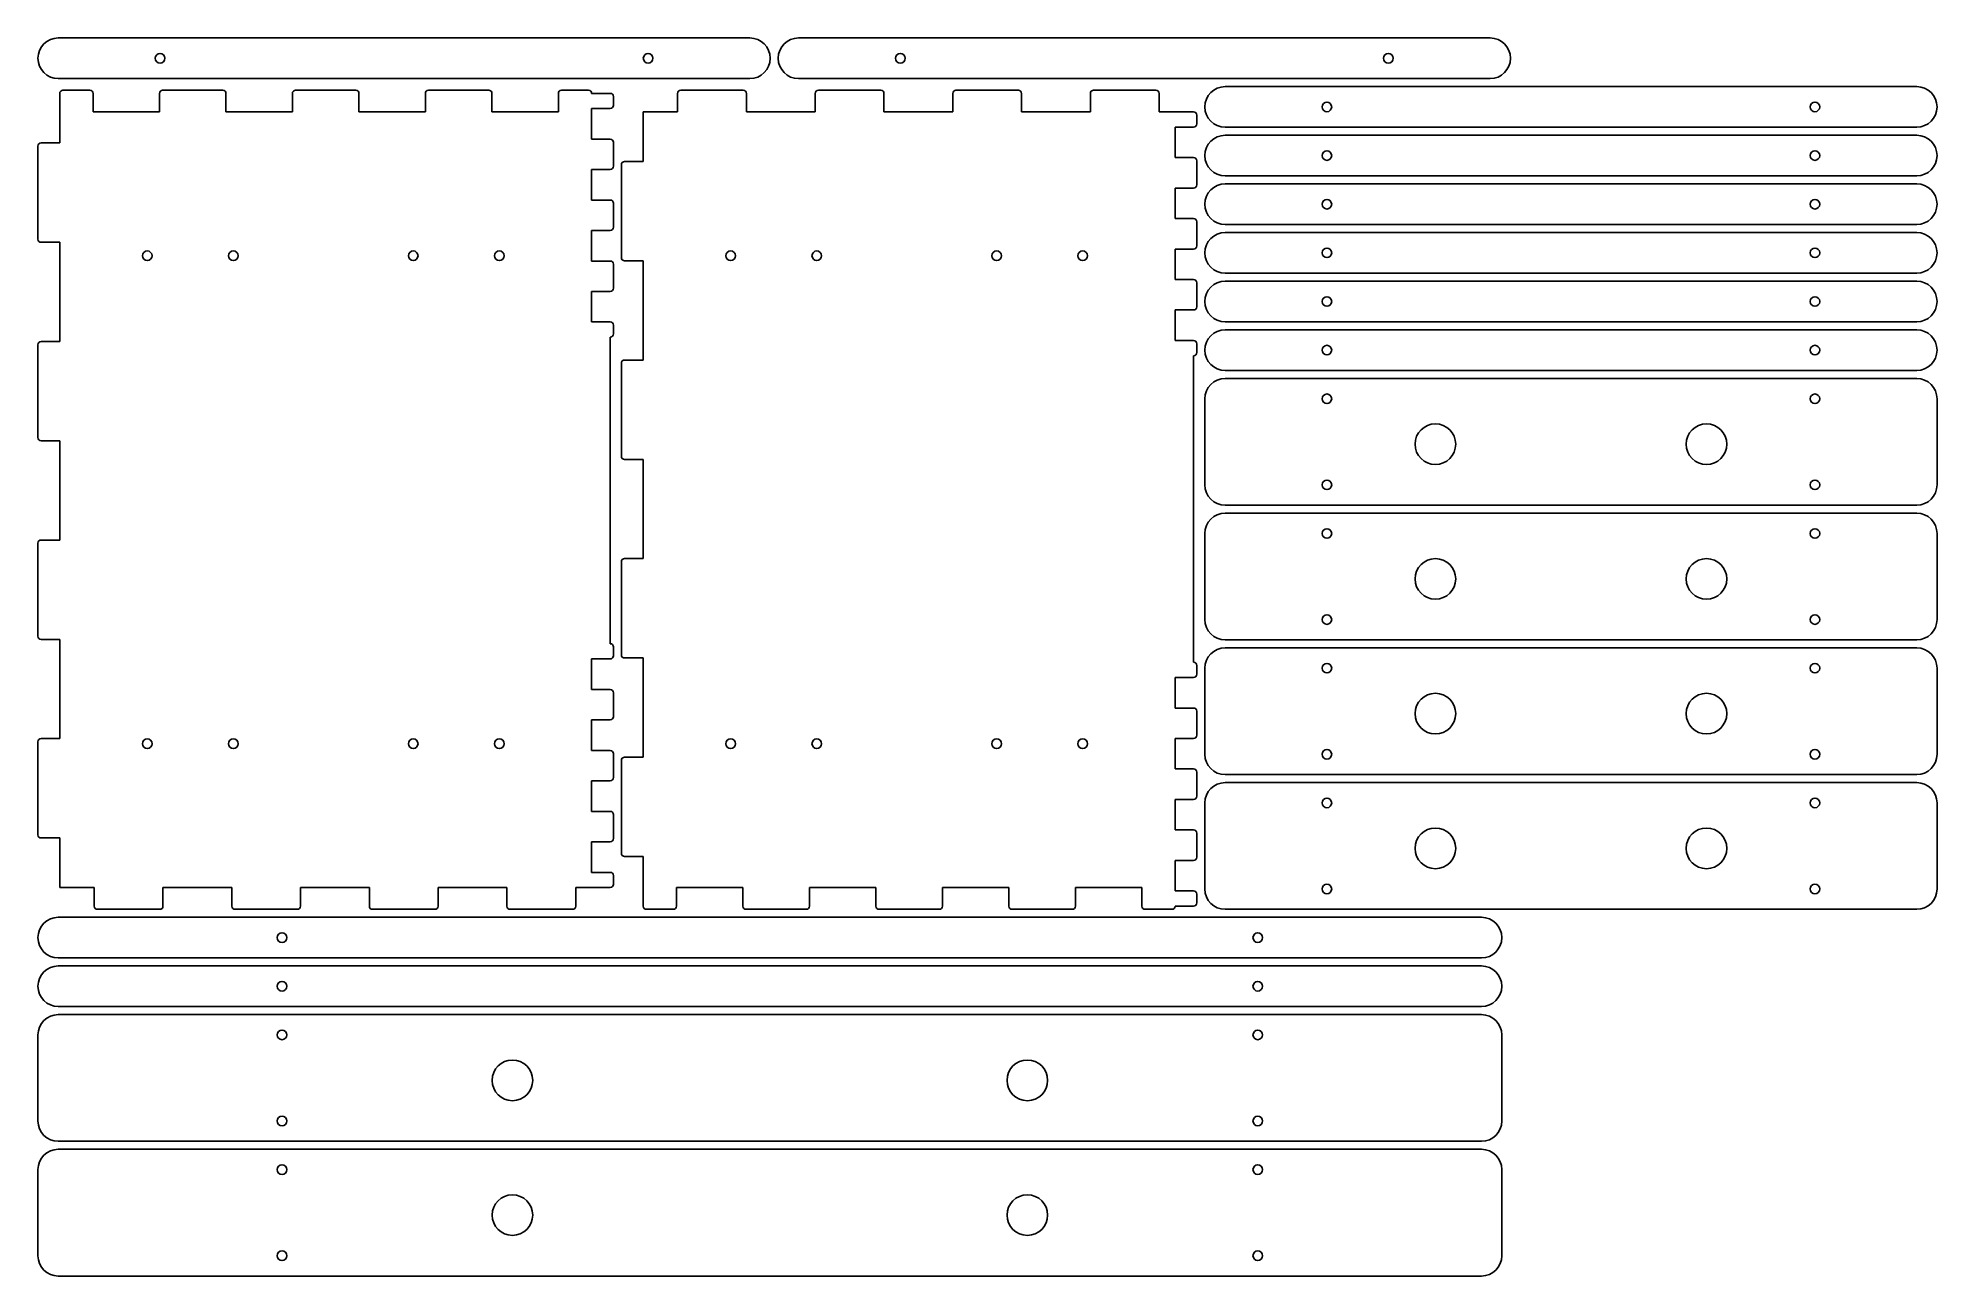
# Model space of a CAD drawing. Header units: millimetres. Extents: x 0 to 1187, y 0 to 774.
import ezdxf

# ---------------------------------------------------------------- set-up
doc = ezdxf.new("R2010")
doc.units = ezdxf.units.MM
doc.layers.add('SheetCutProfiles', color=7, linetype='CONTINUOUS')

msp = doc.modelspace()

# ---------------------------------------------------------------- linework, layer by layer
at = {"layer": 'SheetCutProfiles'}
for p, q in [((12.7, 773.8), (444.9, 773.8)), ((907.5, 773.8), (475.3, 773.8)), ((12.7, 748.4), (444.9, 748.4)), ((907.5, 748.4), (475.3, 748.4)), ((13.6, 739.2), (13.6, 708.2)), ((15.6, 741.2), (32.4, 741.2)), ((34.4, 727.6), (34.4, 739.2)), ((75.9, 739.2), (75.9, 727.6)), ((77.9, 741.2), (115.5, 741.2)), ((117.5, 727.6), (117.5, 739.2)), ((159, 739.2), (159, 727.6)), ((161, 741.2), (198.6, 741.2)), ((200.6, 727.6), (200.6, 739.2)), ((242.1, 739.2), (242.1, 727.6)), ((244.1, 741.2), (281.7, 741.2)), ((283.7, 727.6), (283.7, 739.2)), ((325.2, 739.2), (325.2, 727.6)), ((327.2, 741.2), (344, 741.2)), ((346, 739.2), (357.6, 739.2)), ((359.6, 737.2), (359.6, 731.7)), ((399.7, 739.2), (399.7, 727.6)), ((401.7, 741.2), (440.7, 741.2)), ((442.7, 727.6), (442.7, 739.2)), ((485.7, 739.2), (485.7, 727.6)), ((487.7, 741.2), (526.7, 741.2)), ((528.7, 727.6), (528.7, 739.2)), ((571.7, 739.2), (571.7, 727.6)), ((573.7, 741.2), (612.7, 741.2)), ((614.7, 727.6), (614.7, 739.2)), ((657.7, 739.2), (657.7, 727.6)), ((659.7, 741.2), (698.7, 741.2)), ((700.7, 727.6), (700.7, 739.2)), ((1174.1, 743.4), (741.9, 743.4)), ((75.9, 727.6), (34.4, 727.6)), ((159, 727.6), (117.5, 727.6)), ((242.1, 727.6), (200.6, 727.6)), ((325.2, 727.6), (283.7, 727.6)), ((346, 729.7), (357.6, 729.7)), ((346, 729.7), (346, 710.6)), ((378.2, 727.6), (399.7, 727.6)), ((378.2, 696.6), (378.2, 727.6)), ((442.7, 727.6), (485.7, 727.6)), ((528.7, 727.6), (571.7, 727.6)), ((614.7, 727.6), (657.7, 727.6)), ((700.7, 727.6), (722.2, 727.6)), ((724.2, 720.1), (724.2, 725.6)), ((710.6, 699), (710.6, 718.1)), ((722.2, 718.1), (710.6, 718.1)), ((1174.1, 718), (741.9, 718)), ((741.9, 713), (1174.1, 713)), ((0, 706.2), (0, 648.1)), ((2, 708.2), (13.6, 708.2)), ((357.6, 710.6), (346, 710.6)), ((359.6, 708.6), (359.6, 693.6)), ((346, 691.6), (357.6, 691.6)), ((346, 691.6), (346, 672.5)), ((364.6, 636.5), (364.6, 694.6)), ((378.2, 696.6), (366.6, 696.6)), ((710.6, 699), (722.2, 699)), ((724.2, 682), (724.2, 697)), ((710.6, 660.9), (710.6, 680)), ((722.2, 680), (710.6, 680)), ((741.9, 687.6), (1174.1, 687.6)), ((1174.1, 682.6), (741.9, 682.6)), ((357.6, 672.5), (346, 672.5)), ((359.6, 670.5), (359.6, 655.5)), ((346, 653.5), (357.6, 653.5)), ((346, 653.5), (346, 634.4)), ((710.6, 660.9), (722.2, 660.9)), ((724.2, 643.9), (724.2, 658.9)), ((1174.1, 657.2), (741.9, 657.2)), ((13.6, 646.1), (2, 646.1)), ((13.6, 646.1), (13.6, 584.1)), ((710.6, 622.8), (710.6, 641.9)), ((722.2, 641.9), (710.6, 641.9)), ((741.9, 652.2), (1174.1, 652.2)), ((357.6, 634.4), (346, 634.4)), ((359.6, 632.4), (359.6, 617.4)), ((366.6, 634.5), (378.2, 634.5)), ((378.2, 572.5), (378.2, 634.5)), ((710.6, 622.8), (722.2, 622.8)), ((724.2, 605.8), (724.2, 620.8)), ((741.9, 626.8), (1174.1, 626.8)), ((1174.1, 621.8), (741.9, 621.8)), ((346, 615.4), (357.6, 615.4)), ((346, 615.4), (346, 596.3)), ((357.6, 596.3), (346, 596.3)), ((359.6, 594.3), (359.6, 588.8)), ((710.6, 584.7), (710.6, 603.8)), ((722.2, 603.8), (710.6, 603.8)), ((1174.1, 596.4), (741.9, 596.4)), ((0, 582.1), (0, 524)), ((2, 584.1), (13.6, 584.1)), ((357.6, 586.8), (357.6, 395.2)), ((710.6, 584.7), (722.2, 584.7)), ((724.2, 577.2), (724.2, 582.7)), ((741.9, 591.4), (1174.1, 591.4)), ((364.6, 512.4), (364.6, 570.5)), ((378.2, 572.5), (366.6, 572.5)), ((722.2, 383.6), (722.2, 575.2)), ((741.9, 566), (1174.1, 566)), ((1174.1, 561), (741.9, 561)), ((729.2, 494.5), (729.2, 548.3)), ((1186.8, 494.5), (1186.8, 548.3)), ((13.6, 522), (2, 522)), ((13.6, 522), (13.6, 460)), ((366.6, 510.4), (378.2, 510.4)), ((378.2, 448.4), (378.2, 510.4)), ((1174.1, 481.8), (741.9, 481.8)), ((741.9, 476.8), (1174.1, 476.8)), ((729.2, 410.3), (729.2, 464.1)), ((1186.8, 410.3), (1186.8, 464.1)), ((0, 458), (0, 399.9)), ((2, 460), (13.6, 460)), ((364.6, 388.3), (364.6, 446.4)), ((378.2, 448.4), (366.6, 448.4)), ((13.6, 397.9), (2, 397.9)), ((13.6, 397.9), (13.6, 335.9)), ((359.6, 393.2), (359.6, 387.7)), ((741.9, 397.6), (1174.1, 397.6)), ((1174.1, 392.6), (741.9, 392.6)), ((346, 385.7), (357.6, 385.7)), ((346, 385.7), (346, 366.6)), ((366.6, 386.3), (378.2, 386.3)), ((378.2, 324.3), (378.2, 386.3)), ((724.2, 376.1), (724.2, 381.6)), ((729.2, 326.1), (729.2, 379.9)), ((1186.8, 326.1), (1186.8, 379.9)), ((710.6, 355), (710.6, 374.1)), ((722.2, 374.1), (710.6, 374.1)), ((357.6, 366.6), (346, 366.6)), ((359.6, 364.6), (359.6, 349.6)), ((346, 347.6), (357.6, 347.6)), ((346, 347.6), (346, 328.5)), ((710.6, 355), (722.2, 355)), ((724.2, 338), (724.2, 353)), ((0, 333.9), (0, 275.8)), ((2, 335.9), (13.6, 335.9)), ((710.6, 316.9), (710.6, 336)), ((722.2, 336), (710.6, 336)), ((357.6, 328.5), (346, 328.5)), ((359.6, 326.5), (359.6, 311.5)), ((364.6, 264.2), (364.6, 322.3)), ((378.2, 324.3), (366.6, 324.3)), ((346, 309.5), (357.6, 309.5)), ((346, 309.5), (346, 290.4)), ((710.6, 316.9), (722.2, 316.9)), ((724.2, 299.9), (724.2, 314.9)), ((1174.1, 313.4), (741.9, 313.4)), ((710.6, 278.8), (710.6, 297.9)), ((722.2, 297.9), (710.6, 297.9)), ((741.9, 308.4), (1174.1, 308.4)), ((357.6, 290.4), (346, 290.4)), ((359.6, 288.4), (359.6, 273.4)), ((729.2, 241.9), (729.2, 295.7)), ((1186.8, 241.9), (1186.8, 295.7)), ((13.6, 273.8), (2, 273.8)), ((13.6, 273.8), (13.6, 242.8)), ((710.6, 278.8), (722.2, 278.8)), ((724.2, 261.8), (724.2, 276.8)), ((346, 271.4), (357.6, 271.4)), ((346, 271.4), (346, 252.3)), ((366.6, 262.2), (378.2, 262.2)), ((378.2, 231.2), (378.2, 262.2)), ((357.6, 252.3), (346, 252.3)), ((359.6, 250.3), (359.6, 244.8)), ((710.6, 240.7), (710.6, 259.8)), ((722.2, 259.8), (710.6, 259.8)), ((13.6, 242.8), (35.1, 242.8)), ((35.1, 231.2), (35.1, 242.8)), ((78.1, 242.8), (121.1, 242.8)), ((78.1, 242.8), (78.1, 231.2)), ((121.1, 231.2), (121.1, 242.8)), ((164.1, 242.8), (207.1, 242.8)), ((164.1, 242.8), (164.1, 231.2)), ((207.1, 231.2), (207.1, 242.8)), ((250.1, 242.8), (293.1, 242.8)), ((250.1, 242.8), (250.1, 231.2)), ((293.1, 231.2), (293.1, 242.8)), ((336.1, 242.8), (357.6, 242.8)), ((336.1, 242.8), (336.1, 231.2)), ((399, 242.8), (399, 231.2)), ((440.5, 242.8), (399, 242.8)), ((440.5, 231.2), (440.5, 242.8)), ((482.1, 242.8), (482.1, 231.2)), ((523.6, 242.8), (482.1, 242.8)), ((523.6, 231.2), (523.6, 242.8)), ((565.2, 242.8), (565.2, 231.2)), ((606.7, 242.8), (565.2, 242.8)), ((606.7, 231.2), (606.7, 242.8)), ((648.3, 242.8), (648.3, 231.2)), ((689.8, 242.8), (648.3, 242.8)), ((689.8, 231.2), (689.8, 242.8)), ((710.6, 240.7), (722.2, 240.7)), ((724.2, 233.2), (724.2, 238.7)), ((37.1, 229.2), (76.1, 229.2)), ((123.1, 229.2), (162.1, 229.2)), ((209.1, 229.2), (248.1, 229.2)), ((295.1, 229.2), (334.1, 229.2)), ((380.2, 229.2), (397, 229.2)), ((442.5, 229.2), (480.1, 229.2)), ((525.6, 229.2), (563.2, 229.2)), ((608.7, 229.2), (646.3, 229.2)), ((691.8, 229.2), (708.6, 229.2)), ((710.6, 231.2), (722.2, 231.2)), ((741.9, 229.2), (1174.1, 229.2)), ((902.1, 224.2), (12.7, 224.2)), ((902.1, 198.8), (12.7, 198.8)), ((12.7, 193.8), (902.1, 193.8)), ((12.7, 168.4), (902.1, 168.4)), ((902.1, 163.4), (12.7, 163.4)), ((0, 96.9), (0, 150.7)), ((914.8, 96.9), (914.8, 150.7)), ((902.1, 84.2), (12.7, 84.2)), ((12.7, 79.2), (902.1, 79.2)), ((0, 12.7), (0, 66.5)), ((914.8, 12.7), (914.8, 66.5)), ((12.7, 0), (902.1, 0))]:
    msp.add_line(p, q, dxfattribs=at)
for centre, radius in [((76.3, 761.1), 3), ((381.3, 761.1), 3), ((538.9, 761.1), 3), ((843.9, 761.1), 3), ((805.5, 730.7), 3), ((1110.5, 730.7), 3), ((805.5, 700.3), 3), ((1110.5, 700.3), 3), ((805.5, 669.9), 3), ((1110.5, 669.9), 3), ((805.5, 639.5), 3), ((1110.5, 639.5), 3), ((68.3, 637.7), 3), ((122.1, 637.7), 3), ((234.5, 637.7), 3), ((288.3, 637.7), 3), ((432.9, 637.7), 3), ((486.7, 637.7), 3), ((599.1, 637.7), 3), ((652.9, 637.7), 3), ((805.5, 609.1), 3), ((1110.5, 609.1), 3), ((805.5, 578.7), 3), ((1110.5, 578.7), 3), ((805.5, 548.3), 3), ((1110.5, 548.3), 3), ((873.3, 519.9), 12.7), ((1042.7, 519.9), 12.7), ((805.5, 494.5), 3), ((1110.5, 494.5), 3), ((805.5, 464.1), 3), ((1110.5, 464.1), 3), ((873.3, 435.7), 12.7), ((1042.7, 435.7), 12.7), ((805.5, 410.3), 3), ((1110.5, 410.3), 3), ((805.5, 379.9), 3), ((1110.5, 379.9), 3), ((873.3, 351.5), 12.7), ((1042.7, 351.5), 12.7), ((68.3, 332.7), 3), ((122.1, 332.7), 3), ((234.5, 332.7), 3), ((288.3, 332.7), 3), ((432.9, 332.7), 3), ((486.7, 332.7), 3), ((599.1, 332.7), 3), ((652.9, 332.7), 3), ((805.5, 326.1), 3), ((1110.5, 326.1), 3), ((805.5, 295.7), 3), ((1110.5, 295.7), 3), ((873.3, 267.3), 12.7), ((1042.7, 267.3), 12.7), ((805.5, 241.9), 3), ((1110.5, 241.9), 3), ((152.5, 211.5), 3), ((762.3, 211.5), 3), ((152.5, 181.1), 3), ((762.3, 181.1), 3), ((152.5, 150.7), 3), ((762.3, 150.7), 3), ((296.5, 122.3), 12.7), ((618.3, 122.3), 12.7), ((152.5, 96.9), 3), ((762.3, 96.9), 3), ((152.5, 66.5), 3), ((762.3, 66.5), 3), ((296.5, 38.1), 12.7), ((618.3, 38.1), 12.7), ((152.5, 12.7), 3), ((762.3, 12.7), 3)]:
    msp.add_circle(centre, radius, dxfattribs=at)
for centre, radius, start, end in [((12.7, 761.1), 12.7, 90, -90), ((444.9, 761.1), 12.7, -90, 90), ((475.3, 761.1), 12.7, 90, -90), ((907.5, 761.1), 12.7, -90, 90), ((15.6, 739.2), 2, 90, 180), ((32.4, 739.2), 2, 0, 90), ((77.9, 739.2), 2, 90, 180), ((115.5, 739.2), 2, 0, 90), ((161, 739.2), 2, 90, 180), ((198.6, 739.2), 2, 0, 90), ((244.1, 739.2), 2, 90, 180), ((281.7, 739.2), 2, 0, 90), ((327.2, 739.2), 2, 90, 180), ((344, 739.2), 2, 0, 90), ((357.6, 737.2), 2, 0, 90), ((401.7, 739.2), 2, 90, 180), ((440.7, 739.2), 2, 0, 90), ((487.7, 739.2), 2, 90, 180), ((526.7, 739.2), 2, 0, 90), ((573.7, 739.2), 2, 90, 180), ((612.7, 739.2), 2, 0, 90), ((659.7, 739.2), 2, 90, 180), ((698.7, 739.2), 2, 0, 90), ((741.9, 730.7), 12.7, 90, -90), ((1174.1, 730.7), 12.7, -90, 90), ((357.6, 731.7), 2, -90, 0), ((722.2, 725.6), 2, 0, 90), ((722.2, 720.1), 2, -90, 0), ((741.9, 700.3), 12.7, 90, -90), ((1174.1, 700.3), 12.7, -90, 90), ((2, 706.2), 2, 90, 180), ((357.6, 708.6), 2, 0, 90), ((357.6, 693.6), 2, -90, 0), ((366.6, 694.6), 2, 90, 180), ((722.2, 697), 2, 0, 90), ((722.2, 682), 2, -90, 0), ((741.9, 669.9), 12.7, 90, -90), ((1174.1, 669.9), 12.7, -90, 90), ((357.6, 670.5), 2, 0, 90), ((357.6, 655.5), 2, -90, 0), ((722.2, 658.9), 2, 0, 90), ((2, 648.1), 2, 180, -90), ((722.2, 643.9), 2, -90, 0), ((741.9, 639.5), 12.7, 90, -90), ((1174.1, 639.5), 12.7, -90, 90), ((357.6, 632.4), 2, 0, 90), ((366.6, 636.5), 2, 180, -90), ((357.6, 617.4), 2, -90, 0), ((722.2, 620.8), 2, 0, 90), ((741.9, 609.1), 12.7, 90, -90), ((1174.1, 609.1), 12.7, -90, 90), ((722.2, 605.8), 2, -90, 0), ((357.6, 594.3), 2, 0, 90), ((2, 582.1), 2, 90, 180), ((357.6, 588.8), 2, -90, 0), ((722.2, 582.7), 2, 0, 90), ((741.9, 578.7), 12.7, 90, -90), ((1174.1, 578.7), 12.7, -90, 90), ((366.6, 570.5), 2, 90, 180), ((722.2, 577.2), 2, -90, 0), ((741.9, 548.3), 12.7, 90, 180), ((1174.1, 548.3), 12.7, 0, 90), ((2, 524), 2, 180, -90), ((366.6, 512.4), 2, 180, -90), ((741.9, 494.5), 12.7, 180, -90), ((1174.1, 494.5), 12.7, -90, 0), ((741.9, 464.1), 12.7, 90, 180), ((1174.1, 464.1), 12.7, 0, 90), ((2, 458), 2, 90, 180), ((366.6, 446.4), 2, 90, 180), ((741.9, 410.3), 12.7, 180, -90), ((1174.1, 410.3), 12.7, -90, 0), ((2, 399.9), 2, 180, -90), ((357.6, 393.2), 2, 0, 90), ((741.9, 379.9), 12.7, 90, 180), ((1174.1, 379.9), 12.7, 0, 90), ((357.6, 387.7), 2, -90, 0), ((366.6, 388.3), 2, 180, -90), ((722.2, 381.6), 2, 0, 90), ((722.2, 376.1), 2, -90, 0), ((357.6, 364.6), 2, 0, 90), ((357.6, 349.6), 2, -90, 0), ((722.2, 353), 2, 0, 90), ((2, 333.9), 2, 90, 180), ((722.2, 338), 2, -90, 0), ((357.6, 326.5), 2, 0, 90), ((366.6, 322.3), 2, 90, 180), ((741.9, 326.1), 12.7, 180, -90), ((1174.1, 326.1), 12.7, -90, 0), ((357.6, 311.5), 2, -90, 0), ((722.2, 314.9), 2, 0, 90), ((722.2, 299.9), 2, -90, 0), ((741.9, 295.7), 12.7, 90, 180), ((1174.1, 295.7), 12.7, 0, 90), ((357.6, 288.4), 2, 0, 90), ((2, 275.8), 2, 180, -90), ((357.6, 273.4), 2, -90, 0), ((722.2, 276.8), 2, 0, 90), ((366.6, 264.2), 2, 180, -90), ((722.2, 261.8), 2, -90, 0), ((357.6, 250.3), 2, 0, 90), ((357.6, 244.8), 2, -90, 0), ((722.2, 238.7), 2, 0, 90), ((741.9, 241.9), 12.7, 180, -90), ((1174.1, 241.9), 12.7, -90, 0), ((37.1, 231.2), 2, 180, -90), ((76.1, 231.2), 2, -90, 0), ((123.1, 231.2), 2, 180, -90), ((162.1, 231.2), 2, -90, 0), ((209.1, 231.2), 2, 180, -90), ((248.1, 231.2), 2, -90, 0), ((295.1, 231.2), 2, 180, -90), ((334.1, 231.2), 2, -90, 0), ((380.2, 231.2), 2, 180, -90), ((397, 231.2), 2, -90, 0), ((442.5, 231.2), 2, 180, -90), ((480.1, 231.2), 2, -90, 0), ((525.6, 231.2), 2, 180, -90), ((563.2, 231.2), 2, -90, 0), ((608.7, 231.2), 2, 180, -90), ((646.3, 231.2), 2, -90, 0), ((691.8, 231.2), 2, 180, -90), ((708.6, 231.2), 2, -90, 0), ((722.2, 233.2), 2, -90, 0), ((12.7, 211.5), 12.7, 90, -90), ((902.1, 211.5), 12.7, -90, 90), ((12.7, 181.1), 12.7, 90, -90), ((902.1, 181.1), 12.7, -90, 90), ((12.7, 150.7), 12.7, 90, 180), ((902.1, 150.7), 12.7, 0, 90), ((12.7, 96.9), 12.7, 180, -90), ((902.1, 96.9), 12.7, -90, 0), ((12.7, 66.5), 12.7, 90, 180), ((902.1, 66.5), 12.7, 0, 90), ((12.7, 12.7), 12.7, 180, -90), ((902.1, 12.7), 12.7, -90, 0)]:
    msp.add_arc(centre, radius, start, end, dxfattribs=at)

doc.saveas('drawing.dxf')
